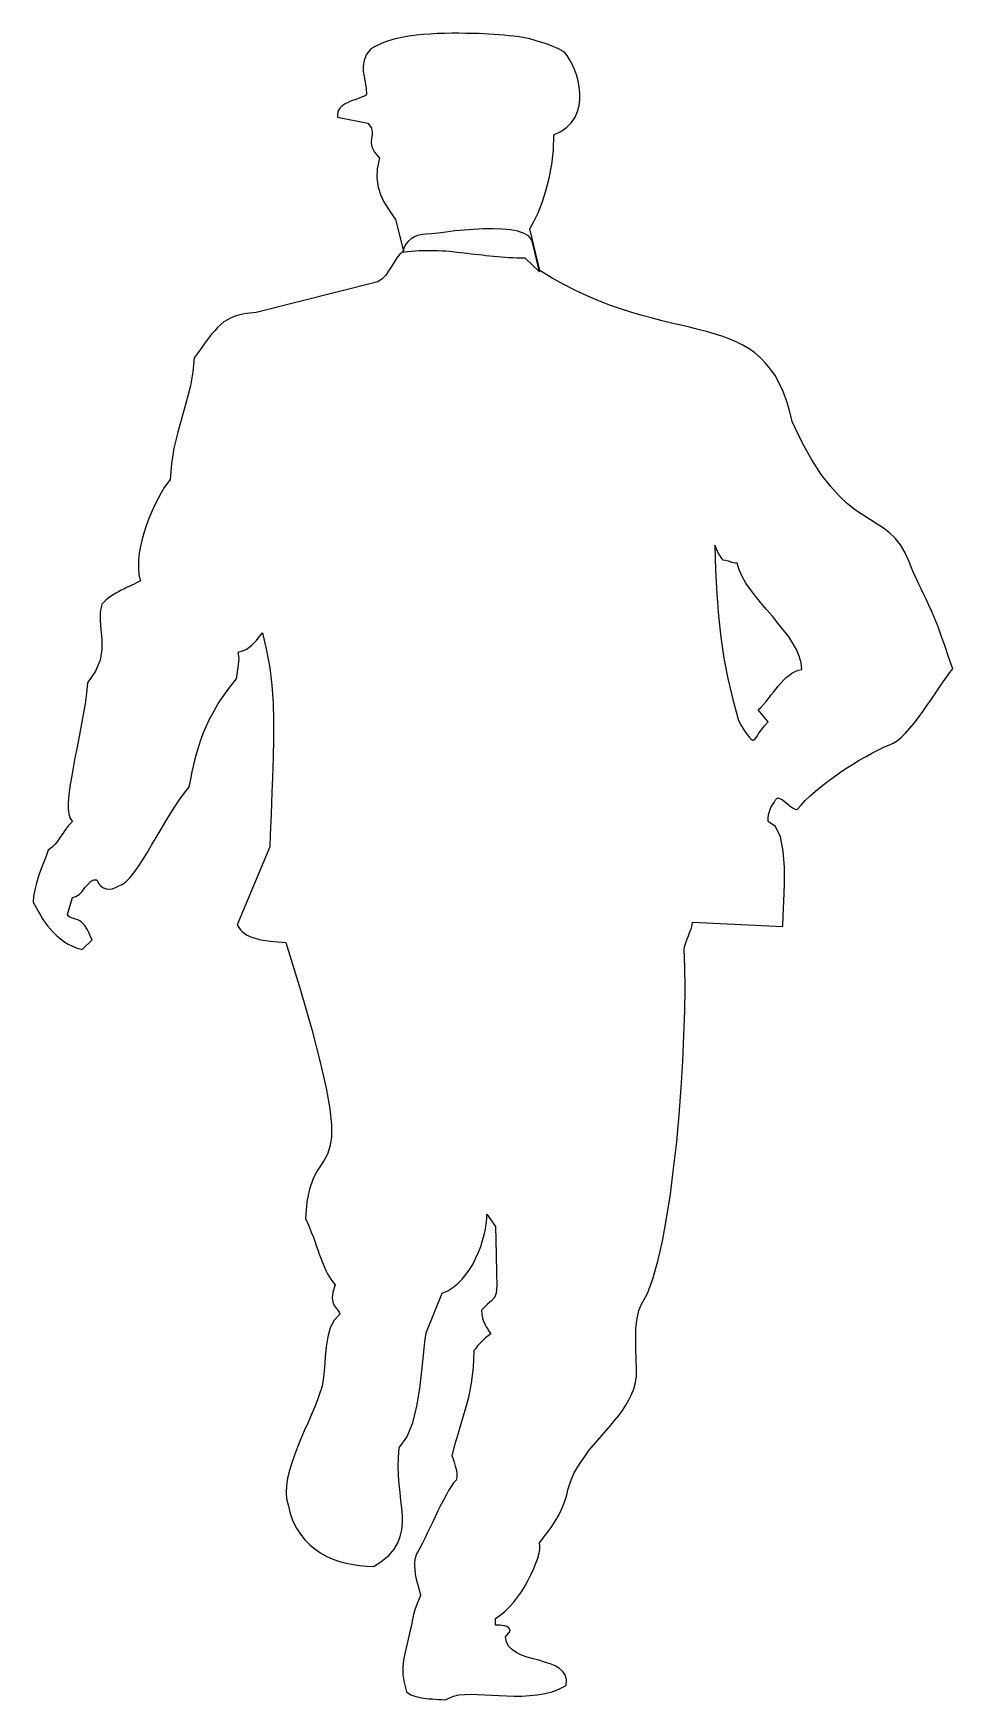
# Model space of a CAD drawing. Extents: x 139.1 to 140.1, y 51.75 to 53.56.
import ezdxf

# ---------------------------------------------------------------- set-up
doc = ezdxf.new("R2010")
doc.units = 0
doc.layers.get('0').update_dxf_attribs({"linetype": 'CONTINUOUS'})

msp = doc.modelspace()

# ---------------------------------------------------------------- linework, layer by layer
at = {"linetype": 'CONTINUOUS'}
for points in [[(139.5043, 53.3232), (139.5043, 53.3232), (139.5041, 53.323), (139.5003, 53.32), (139.497, 53.3161), (139.494, 53.3115), (139.4913, 53.3068), (139.4883, 53.3021), (139.4849, 53.2973), (139.4812, 53.2932), (139.4765, 53.2898), (139.3439, 53.2565), (139.3371, 53.2559), (139.3312, 53.2551), (139.3259, 53.2539), (139.321, 53.2525), (139.3166, 53.2507), (139.3125, 53.2486), (139.3087, 53.2462), (139.3054, 53.2434), (139.3018, 53.2403), (139.2987, 53.2367), (139.2953, 53.2328), (139.292, 53.2285), (139.2884, 53.2237), (139.2847, 53.2186), (139.2807, 53.2131), (139.2762, 53.2071), (139.275, 53.1921), (139.2722, 53.1766), (139.2681, 53.1602), (139.2633, 53.1434), (139.2584, 53.1262), (139.2543, 53.1089), (139.2515, 53.0917), (139.2503, 53.0747), (139.2472, 53.0708), (139.2438, 53.0659), (139.2405, 53.0601), (139.2371, 53.054), (139.2335, 53.0471), (139.2302, 53.0398), (139.227, 53.0323), (139.2241, 53.0244), (139.2215, 53.0163), (139.2193, 53.0082), (139.2174, 53.0003), (139.2162, 52.9924), (139.2156, 52.9847), (139.2156, 52.9776), (139.2162, 52.9707), (139.2178, 52.9644), (139.2156, 52.9632), (139.2134, 52.9621), (139.2109, 52.9607), (139.2083, 52.9595), (139.2055, 52.9581), (139.2026, 52.9569), (139.1996, 52.9553), (139.1968, 52.954), (139.1939, 52.9524), (139.1909, 52.9508), (139.188, 52.949), (139.1852, 52.9473), (139.1826, 52.9453), (139.1801, 52.9433), (139.1779, 52.9411), (139.1757, 52.9388), (139.1738, 52.9303), (139.1738, 52.9212), (139.1747, 52.9113), (139.1757, 52.9007), (139.1757, 52.8896), (139.174, 52.878), (139.169, 52.8658), (139.1603, 52.8531), (139.1592, 52.8421), (139.1576, 52.8304), (139.1556, 52.8186), (139.1534, 52.8068), (139.1511, 52.7949), (139.1489, 52.7833), (139.1465, 52.7716), (139.1444, 52.7606), (139.1426, 52.7501), (139.141, 52.7403), (139.1398, 52.7312), (139.1392, 52.7231), (139.1392, 52.716), (139.1398, 52.7101), (139.1414, 52.7055), (139.1438, 52.7024), (139.1396, 52.6978), (139.1361, 52.6935), (139.1333, 52.6892), (139.1305, 52.6852), (139.128, 52.6813), (139.125, 52.6775), (139.1217, 52.6742), (139.1173, 52.671), (139.115, 52.6645), (139.1122, 52.6574), (139.1094, 52.6501), (139.1069, 52.6426), (139.1045, 52.6351), (139.1027, 52.6278), (139.1015, 52.6209), (139.1011, 52.6144), (139.1027, 52.611), (139.1047, 52.6077), (139.1067, 52.6039), (139.1088, 52.6002), (139.1112, 52.5964), (139.1138, 52.5925), (139.1165, 52.5887), (139.1197, 52.585), (139.123, 52.5814), (139.1266, 52.5779), (139.1303, 52.5747), (139.1345, 52.5716), (139.139, 52.5688), (139.1438, 52.5664), (139.1489, 52.5644), (139.1544, 52.5629), (139.1653, 52.5733), (139.1639, 52.5759), (139.1627, 52.5787), (139.1615, 52.5814), (139.1601, 52.5842), (139.1588, 52.5866), (139.1572, 52.5889), (139.1556, 52.5909), (139.1536, 52.5927), (139.1517, 52.594), (139.1495, 52.595), (139.1471, 52.5958), (139.1449, 52.5966), (139.1428, 52.5972), (139.141, 52.5982), (139.1394, 52.5992), (139.1384, 52.6008), (139.1438, 52.6195), (139.1475, 52.6205), (139.1511, 52.6229), (139.1542, 52.6262), (139.1574, 52.6302), (139.1605, 52.6337), (139.1635, 52.6369), (139.1669, 52.6386), (139.1702, 52.6386), (139.1722, 52.6349), (139.1747, 52.6319), (139.1775, 52.63), (139.1805, 52.6288), (139.1838, 52.6286), (139.1872, 52.629), (139.1907, 52.6302), (139.1941, 52.6321), (139.1978, 52.6335), (139.2018, 52.6367), (139.2061, 52.641), (139.2107, 52.6463), (139.2152, 52.6528), (139.2201, 52.6601), (139.2251, 52.668), (139.23, 52.6765), (139.2351, 52.685), (139.2403, 52.6939), (139.2454, 52.7026), (139.2505, 52.7111), (139.2556, 52.7191), (139.2608, 52.7266), (139.2657, 52.7334), (139.2706, 52.7391), (139.2718, 52.7446), (139.273, 52.7503), (139.2742, 52.7562), (139.2754, 52.7626), (139.277, 52.7691), (139.2787, 52.7758), (139.2809, 52.7829), (139.2833, 52.7902), (139.286, 52.7979), (139.2894, 52.8056), (139.2931, 52.8137), (139.2977, 52.822), (139.3026, 52.8306), (139.3085, 52.8393), (139.315, 52.8484), (139.3223, 52.8577), (139.3235, 52.8652), (139.3247, 52.8727), (139.3253, 52.88), (139.3241, 52.8867), (139.3289, 52.8881), (139.3328, 52.8896), (139.336, 52.8916), (139.3387, 52.8938), (139.3413, 52.8964), (139.3441, 52.8995), (139.347, 52.9033), (139.3506, 52.9076), (139.3551, 52.8885), (139.3587, 52.8697), (139.3608, 52.8508), (139.3622, 52.8316), (139.3628, 52.8123), (139.3628, 52.7924), (139.3622, 52.7718), (139.3616, 52.7503), (139.361, 52.7341), (139.36, 52.7103), (139.359, 52.6876), (139.3587, 52.6747), (139.3233, 52.5897), (139.3249, 52.5869), (139.3267, 52.5844), (139.3289, 52.5822), (139.3312, 52.5802), (139.334, 52.5785), (139.3369, 52.5771), (139.3403, 52.5759), (139.3437, 52.5749), (139.3472, 52.5739), (139.3512, 52.5731), (139.3549, 52.5725), (139.359, 52.5721), (139.3632, 52.5716), (139.3673, 52.5712), (139.3717, 52.571), (139.376, 52.5706), (139.392, 52.5187), (139.4044, 52.4756), (139.4137, 52.4403), (139.42, 52.4119), (139.424, 52.3894), (139.4257, 52.3719), (139.4257, 52.3584), (139.4242, 52.3482), (139.4214, 52.3401), (139.4178, 52.3336), (139.4139, 52.3273), (139.4096, 52.3206), (139.4054, 52.3123), (139.4019, 52.3018), (139.3991, 52.288), (139.3975, 52.27), (139.3999, 52.2651), (139.4019, 52.2602), (139.4038, 52.2552), (139.4058, 52.2503), (139.4076, 52.2454), (139.4092, 52.2406), (139.4109, 52.2359), (139.4125, 52.2312), (139.4143, 52.2266), (139.4161, 52.2221), (139.4178, 52.2175), (139.4198, 52.2134), (139.422, 52.2091), (139.4244, 52.2051), (139.4271, 52.2014), (139.4299, 52.1976), (139.4273, 52.1897), (139.4265, 52.1836), (139.4273, 52.1789), (139.4289, 52.1753), (139.4309, 52.1724), (139.4328, 52.1702), (139.4344, 52.168), (139.435, 52.1658), (139.4289, 52.1593), (139.4246, 52.1509), (139.4218, 52.141), (139.42, 52.1301), (139.419, 52.1189), (139.4182, 52.1076), (139.4173, 52.097), (139.4157, 52.0875), (139.4133, 52.0802), (139.4105, 52.0723), (139.4074, 52.0642), (139.4038, 52.0559), (139.4001, 52.0472), (139.3961, 52.0386), (139.3924, 52.0299), (139.3888, 52.021), (139.3855, 52.0123), (139.3825, 52.0038), (139.38, 51.9954), (139.378, 51.9871), (139.3768, 51.9792), (139.3764, 51.9717), (139.377, 51.9646), (139.3786, 51.9581), (139.381, 51.9488), (139.3839, 51.9405), (139.3877, 51.9328), (139.392, 51.9261), (139.3969, 51.92), (139.4023, 51.9144), (139.408, 51.9097), (139.4141, 51.9056), (139.4208, 51.902), (139.4275, 51.8991), (139.4346, 51.8965), (139.4419, 51.8945), (139.4494, 51.8931), (139.4569, 51.892), (139.4644, 51.8914), (139.4721, 51.891), (139.4812, 51.8971), (139.4885, 51.9034), (139.494, 51.9099), (139.498, 51.9166), (139.5007, 51.9235), (139.5023, 51.9308), (139.5031, 51.9385), (139.5031, 51.9462), (139.5025, 51.9543), (139.5015, 51.9628), (139.5005, 51.9715), (139.4995, 51.9806), (139.4988, 51.99), (139.4984, 51.9997), (139.4988, 52.0098), (139.4997, 52.0202), (139.508, 52.0319), (139.5143, 52.0475), (139.5189, 52.0656), (139.522, 52.0849), (139.5242, 52.1039), (139.526, 52.1212), (139.5274, 52.1357), (139.5291, 52.1455), (139.5463, 52.1885), (139.5524, 52.1913), (139.558, 52.1949), (139.5633, 52.1992), (139.568, 52.2039), (139.5726, 52.2093), (139.5765, 52.2148), (139.5801, 52.2207), (139.5832, 52.227), (139.586, 52.2333), (139.5885, 52.2396), (139.5905, 52.246), (139.5921, 52.2523), (139.5935, 52.2584), (139.5943, 52.2641), (139.5949, 52.2696), (139.595, 52.2746), (139.6043, 52.2612), (139.6051, 52.2312), (139.6057, 52.2102), (139.6059, 52.1968), (139.6051, 52.1885), (139.6033, 52.1838), (139.6002, 52.1804), (139.5956, 52.1765), (139.5893, 52.17), (139.5895, 52.1656), (139.5903, 52.1615), (139.5913, 52.158), (139.5927, 52.1548), (139.5943, 52.1518), (139.596, 52.1493), (139.5976, 52.1467), (139.5994, 52.1443), (139.5964, 52.1422), (139.5937, 52.14), (139.5913, 52.1378), (139.5891, 52.1357), (139.587, 52.1335), (139.585, 52.1311), (139.583, 52.1285), (139.581, 52.126), (139.5803, 52.1076), (139.5781, 52.0907), (139.5749, 52.0751), (139.5712, 52.0607), (139.5672, 52.0475), (139.5633, 52.0348), (139.5597, 52.023), (139.557, 52.0117), (139.5574, 52.0107), (139.5582, 52.0082), (139.5595, 52.0046), (139.5607, 52.0003), (139.5619, 51.9957), (139.5625, 51.9914), (139.5625, 51.9877), (139.5615, 51.9851), (139.5589, 51.9819), (139.5562, 51.9782), (139.5534, 51.9736), (139.5507, 51.9687), (139.5477, 51.9632), (139.5445, 51.9573), (139.5416, 51.9514), (139.5386, 51.9452), (139.5357, 51.9389), (139.5329, 51.933), (139.5299, 51.9271), (139.5274, 51.9216), (139.5248, 51.9164), (139.5224, 51.9117), (139.5203, 51.9077), (139.5183, 51.9046), (139.5171, 51.9002), (139.5163, 51.8961), (139.5161, 51.892), (139.5165, 51.8874), (139.5171, 51.8821), (139.5185, 51.8758), (139.5205, 51.8683), (139.5228, 51.8592), (139.5191, 51.8505), (139.5165, 51.8438), (139.5151, 51.8387), (139.5143, 51.8349), (139.5138, 51.8318), (139.5134, 51.8288), (139.5128, 51.8257), (139.5114, 51.8217), (139.5094, 51.812), (139.5074, 51.8037), (139.5057, 51.7961), (139.5043, 51.7888), (139.5035, 51.7813), (139.5037, 51.7734), (139.5051, 51.7647), (139.5076, 51.7544), (139.509, 51.7532), (139.5108, 51.7522), (139.5124, 51.7513), (139.5143, 51.7505), (139.5165, 51.7499), (139.5187, 51.7491), (139.5211, 51.7487), (139.5236, 51.7481), (139.5264, 51.7477), (139.5293, 51.7473), (139.5323, 51.7469), (139.5355, 51.7467), (139.5388, 51.7465), (139.5424, 51.7463), (139.5459, 51.7461), (139.5497, 51.7459), (139.5587, 51.7499), (139.5647, 51.7511), (139.571, 51.7517), (139.5779, 51.7519), (139.585, 51.7517), (139.5927, 51.7513), (139.6004, 51.7509), (139.6085, 51.7505), (139.6166, 51.7501), (139.6248, 51.7497), (139.6333, 51.7499), (139.6416, 51.7503), (139.6499, 51.7511), (139.6582, 51.7526), (139.6661, 51.7546), (139.674, 51.7576), (139.6815, 51.7613), (139.6819, 51.7674), (139.6807, 51.7724), (139.6779, 51.7765), (139.6742, 51.7799), (139.6694, 51.7826), (139.6641, 51.7848), (139.658, 51.7868), (139.6517, 51.7888), (139.6454, 51.7903), (139.639, 51.7923), (139.6329, 51.7945), (139.6276, 51.797), (139.6229, 51.8002), (139.6191, 51.8039), (139.6164, 51.8085), (139.6152, 51.8142), (139.6203, 51.8207), (139.6199, 51.8229), (139.6185, 51.8245), (139.6168, 51.8255), (139.6144, 51.8262), (139.6118, 51.8266), (139.6093, 51.827), (139.6067, 51.827), (139.6045, 51.827), (139.6045, 51.8345), (139.6096, 51.8379), (139.6146, 51.8418), (139.6193, 51.8466), (139.6241, 51.8519), (139.6286, 51.8576), (139.6327, 51.8635), (139.6367, 51.8699), (139.6402, 51.8762), (139.6434, 51.8825), (139.6462, 51.8886), (139.6485, 51.8947), (139.6505, 51.9002), (139.6519, 51.9054), (139.6527, 51.9099), (139.6527, 51.9137), (139.6523, 51.9168), (139.6594, 51.9257), (139.6651, 51.9336), (139.6696, 51.9405), (139.6734, 51.9468), (139.6761, 51.9523), (139.6783, 51.9573), (139.6799, 51.962), (139.6813, 51.9663), (139.6825, 51.9705), (139.6834, 51.9746), (139.6846, 51.9788), (139.686, 51.9831), (139.6878, 51.9879), (139.6902, 51.9928), (139.6933, 51.9983), (139.6973, 52.0046), (139.7018, 52.0109), (139.7063, 52.0171), (139.7111, 52.023), (139.716, 52.0285), (139.7207, 52.034), (139.7255, 52.0396), (139.73, 52.0449), (139.7346, 52.0502), (139.7389, 52.0555), (139.7428, 52.0609), (139.7464, 52.0666), (139.7498, 52.0723), (139.7527, 52.0782), (139.7551, 52.0845), (139.7569, 52.0913), (139.7582, 52.0982), (139.758, 52.1064), (139.7576, 52.1165), (139.7573, 52.1276), (139.7573, 52.1392), (139.7574, 52.1505), (139.7586, 52.1609), (139.7604, 52.1698), (139.7636, 52.1765), (139.7699, 52.1883), (139.7758, 52.2041), (139.7813, 52.2233), (139.7863, 52.2452), (139.7908, 52.2698), (139.7949, 52.2963), (139.7985, 52.3243), (139.8018, 52.3533), (139.8044, 52.3827), (139.8068, 52.4123), (139.8086, 52.4413), (139.8097, 52.4695), (139.8105, 52.4962), (139.8109, 52.521), (139.8107, 52.5433), (139.8099, 52.5629), (139.8103, 52.5656), (139.8113, 52.5692), (139.8129, 52.5733), (139.8147, 52.5777), (139.8162, 52.582), (139.8178, 52.5862), (139.8188, 52.5897), (139.8192, 52.5925), (139.9173, 52.5879), (139.9177, 52.5998), (139.9185, 52.6156), (139.9191, 52.6335), (139.9191, 52.6522), (139.9179, 52.67), (139.9149, 52.6854), (139.9096, 52.6967), (139.9013, 52.7024), (139.9015, 52.7069), (139.9021, 52.7109), (139.9033, 52.7144), (139.9045, 52.7176), (139.906, 52.7205), (139.9078, 52.7231), (139.9096, 52.7257), (139.9116, 52.728), (139.9139, 52.7274), (139.9165, 52.7261), (139.9193, 52.7239), (139.9222, 52.7217), (139.9252, 52.7193), (139.9281, 52.7172), (139.9307, 52.7158), (139.9329, 52.7152), (139.9372, 52.7201), (139.9419, 52.7251), (139.9473, 52.7302), (139.953, 52.7351), (139.9591, 52.7403), (139.9656, 52.7454), (139.9723, 52.7503), (139.9792, 52.7553), (139.9861, 52.76), (139.9933, 52.7645), (140.0004, 52.7689), (140.0073, 52.7728), (140.0142, 52.7766), (140.0209, 52.7799), (140.0274, 52.7831), (140.0335, 52.7856), (140.0377, 52.7874), (140.042, 52.7902), (140.0463, 52.7939), (140.0511, 52.7985), (140.0558, 52.8038), (140.0605, 52.8095), (140.0653, 52.8156), (140.07, 52.8221), (140.0747, 52.8289), (140.0793, 52.8356), (140.0836, 52.8421), (140.088, 52.8484), (140.0919, 52.8543), (140.0957, 52.8596), (140.0992, 52.8646), (140.1024, 52.8685), (140.098, 52.8817), (140.0939, 52.8938), (140.0899, 52.9046), (140.0864, 52.9143), (140.0828, 52.923), (140.0795, 52.9309), (140.0763, 52.938), (140.0736, 52.9445), (140.0706, 52.9502), (140.068, 52.9557), (140.0657, 52.9607), (140.0633, 52.9654), (140.0611, 52.9701), (140.059, 52.9747), (140.057, 52.9794), (140.0552, 52.9842), (140.0507, 52.995), (140.0455, 53.0037), (140.0398, 53.0108), (140.0337, 53.0165), (140.0272, 53.0217), (140.0203, 53.0262), (140.0128, 53.0307), (140.0049, 53.0357), (139.9966, 53.0414), (139.9877, 53.0483), (139.9787, 53.0568), (139.9692, 53.0674), (139.9593, 53.0803), (139.9491, 53.096), (139.9384, 53.115), (139.9275, 53.1377), (139.9246, 53.1497), (139.9214, 53.1608), (139.9177, 53.1706), (139.9135, 53.1797), (139.909, 53.1878), (139.9041, 53.1949), (139.8987, 53.2014), (139.893, 53.2073), (139.8869, 53.2125), (139.8806, 53.217), (139.8737, 53.221), (139.8666, 53.2245), (139.8589, 53.2279), (139.851, 53.2306), (139.8427, 53.2334), (139.8342, 53.2358), (139.8251, 53.2381), (139.8159, 53.2405), (139.8062, 53.2427), (139.7963, 53.245), (139.7861, 53.2476), (139.7754, 53.2502), (139.7643, 53.2531), (139.7531, 53.2565), (139.7417, 53.26), (139.7298, 53.2642), (139.7176, 53.2689), (139.7052, 53.2742), (139.6925, 53.28), (139.6795, 53.2867), (139.6663, 53.294), (139.6527, 53.3023), (139.6418, 53.3478), (139.6463, 53.3557), (139.6511, 53.3652), (139.6554, 53.3764), (139.6594, 53.3889), (139.6629, 53.4027), (139.6657, 53.4177), (139.6675, 53.4333), (139.6681, 53.4499), (139.6758, 53.4538), (139.6823, 53.4583), (139.6872, 53.4635), (139.6911, 53.4694), (139.6939, 53.4755), (139.6957, 53.4818), (139.6965, 53.4885), (139.6965, 53.4954), (139.6957, 53.5021), (139.6945, 53.5087), (139.6927, 53.5152), (139.6906, 53.5213), (139.688, 53.5268), (139.6852, 53.5319), (139.6825, 53.5365), (139.6797, 53.5402), (139.673, 53.5436), (139.6663, 53.5465), (139.66, 53.5491), (139.6536, 53.5511), (139.6477, 53.5529), (139.6418, 53.5544), (139.6359, 53.5556), (139.6304, 53.5566), (139.6246, 53.5574), (139.6193, 53.558), (139.6138, 53.5584), (139.6083, 53.5588), (139.6029, 53.5592), (139.5974, 53.5596), (139.5921, 53.56), (139.5866, 53.5604), (139.5795, 53.5604), (139.5722, 53.5604), (139.5647, 53.5606), (139.557, 53.5606), (139.5493, 53.5604), (139.5414, 53.5602), (139.5335, 53.5598), (139.5256, 53.5592), (139.5179, 53.5584), (139.5102, 53.5574), (139.5025, 53.556), (139.4952, 53.5544), (139.4881, 53.5523), (139.4812, 53.5499), (139.4747, 53.5469), (139.4686, 53.5436), (139.4638, 53.5371), (139.4613, 53.531), (139.4603, 53.525), (139.4605, 53.5193), (139.4613, 53.5134), (139.4624, 53.5073), (139.4636, 53.5006), (139.464, 53.4935), (139.4619, 53.4923), (139.4595, 53.4913), (139.4569, 53.4903), (139.4544, 53.4893), (139.4516, 53.4883), (139.4486, 53.4873), (139.4459, 53.4862), (139.4433, 53.485), (139.4407, 53.4838), (139.4384, 53.4824), (139.4364, 53.4806), (139.4348, 53.4789), (139.4334, 53.4769), (139.4327, 53.4747), (139.4323, 53.4722), (139.4325, 53.4692), (139.4654, 53.4627), (139.469, 53.4579), (139.4703, 53.4538), (139.4701, 53.4499), (139.4696, 53.4459), (139.4692, 53.4416), (139.4699, 53.4368), (139.4727, 53.4313), (139.4782, 53.4246), (139.4757, 53.413), (139.4753, 53.4027), (139.4767, 53.3932), (139.4792, 53.3849), (139.483, 53.3772), (139.4871, 53.3703), (139.4915, 53.3638), (139.4956, 53.3579), (139.5043, 53.3232), (139.5043, 53.3232)], [(139.5041, 53.3224), (139.5086, 53.323), (139.513, 53.3234), (139.5173, 53.3238), (139.5215, 53.324), (139.5258, 53.3242), (139.5299, 53.3242), (139.5341, 53.3242), (139.5382, 53.3242), (139.5422, 53.324), (139.5463, 53.3238), (139.5503, 53.3236), (139.5544, 53.3232), (139.5583, 53.3228), (139.5623, 53.3224), (139.5662, 53.322), (139.5702, 53.3216), (139.5741, 53.3212), (139.5781, 53.3206), (139.582, 53.3202), (139.5862, 53.3196), (139.5901, 53.3192), (139.5941, 53.3186), (139.5982, 53.3182), (139.6023, 53.3178), (139.6065, 53.3174), (139.6106, 53.3171), (139.6148, 53.3167), (139.6189, 53.3165), (139.6233, 53.3163), (139.6276, 53.3161), (139.6319, 53.3159), (139.6365, 53.3159), (139.6525, 53.3007), (139.6454, 53.3299), (139.6442, 53.3352), (139.6408, 53.3395), (139.6357, 53.3427), (139.6288, 53.3451), (139.6207, 53.3466), (139.6114, 53.3474), (139.6016, 53.3478), (139.5913, 53.3476), (139.5807, 53.347), (139.5702, 53.3463), (139.5601, 53.3453), (139.5507, 53.3441), (139.5422, 53.3431), (139.5349, 53.3423), (139.5291, 53.3417), (139.5252, 53.3415), (139.5228, 53.3411), (139.5197, 53.3403), (139.5161, 53.3388), (139.5126, 53.3368), (139.5094, 53.334), (139.5067, 53.3309), (139.5047, 53.3269), (139.5041, 53.3224)], [(139.8433, 53.0033), (139.8441, 52.9759), (139.8455, 52.9502), (139.8474, 52.9261), (139.85, 52.9029), (139.8533, 52.8802), (139.8575, 52.8579), (139.8628, 52.8352), (139.8691, 52.8121), (139.8717, 52.8074), (139.8739, 52.8038), (139.8756, 52.801), (139.877, 52.7989), (139.8784, 52.7971), (139.8798, 52.7955), (139.8812, 52.7939), (139.8827, 52.7922), (139.8843, 52.791), (139.8859, 52.7912), (139.8875, 52.7927), (139.8895, 52.7951), (139.8914, 52.7985), (139.894, 52.8022), (139.8974, 52.8066), (139.9013, 52.8109), (139.8906, 52.8237), (139.8936, 52.8265), (139.8964, 52.8297), (139.8991, 52.8328), (139.9019, 52.8362), (139.9045, 52.8397), (139.9072, 52.8431), (139.9098, 52.8464), (139.9125, 52.8498), (139.9153, 52.8529), (139.9181, 52.8561), (139.921, 52.8589), (139.9242, 52.8614), (139.9273, 52.8636), (139.9307, 52.8656), (139.9342, 52.8669), (139.938, 52.8679), (139.9372, 52.875), (139.9352, 52.8823), (139.9323, 52.8894), (139.9281, 52.8967), (139.9234, 52.904), (139.9179, 52.9111), (139.9121, 52.9184), (139.906, 52.9258), (139.8997, 52.9331), (139.8936, 52.9402), (139.8877, 52.9475), (139.8822, 52.9548), (139.8772, 52.9619), (139.8731, 52.9692), (139.8699, 52.9763), (139.8678, 52.9834), (139.8658, 52.9836), (139.8638, 52.984), (139.862, 52.9844), (139.8603, 52.9851), (139.8583, 52.9857), (139.8565, 52.9861), (139.8545, 52.9865), (139.8526, 52.9867), (139.8514, 52.9883), (139.8504, 52.9899), (139.8492, 52.9915), (139.8482, 52.993), (139.847, 52.9948), (139.846, 52.9972), (139.8447, 52.9999), (139.8433, 53.0033)]]:
    msp.add_lwpolyline(points, dxfattribs=at)

doc.saveas('drawing.dxf')
